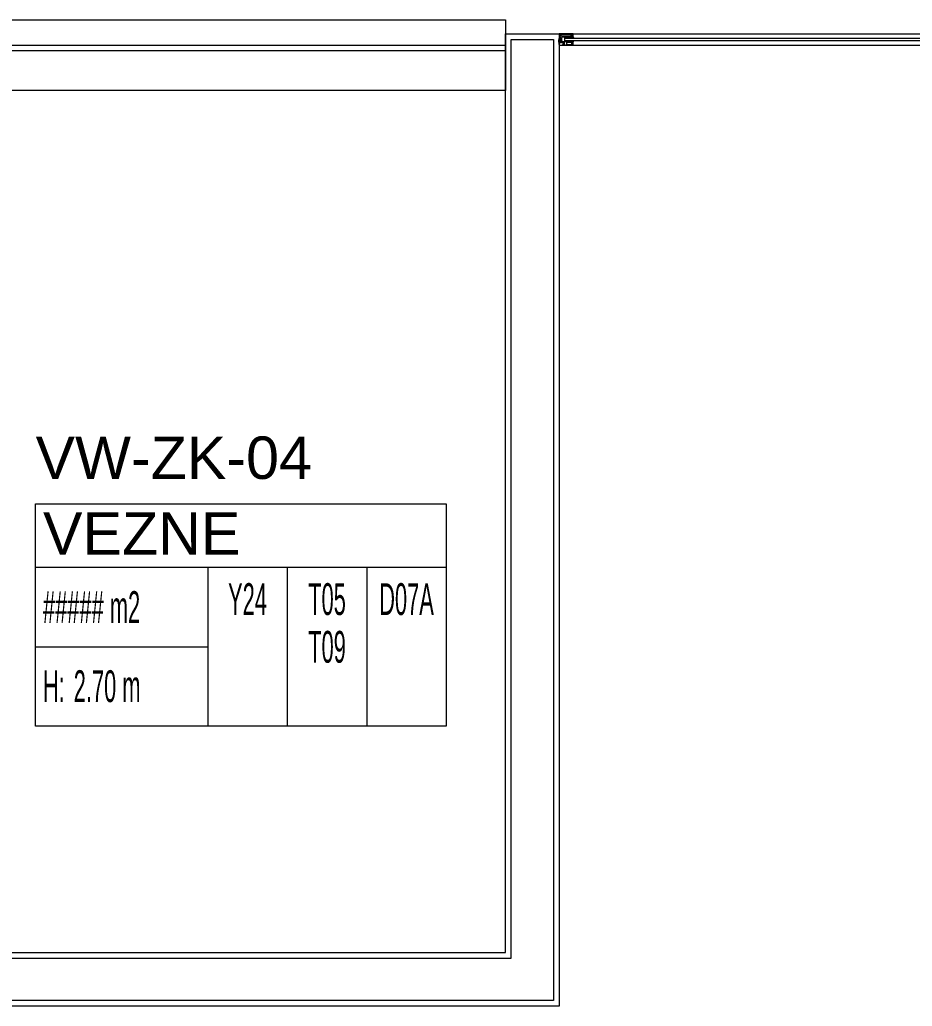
# Model space of a CAD drawing. Extents: x -3709 to 34962, y 0 to 8245.
# Drawn here: x 3842 to 4157.8, y 1010.5 to 1359.5 of the extents above; entities that cross this region are included whole.
import ezdxf
from ezdxf.enums import TextEntityAlignment as Align

# ---------------------------------------------------------------- set-up
doc = ezdxf.new("R2010")
doc.units = 0
doc.layers.get('0').update_dxf_attribs({"color": 9, "lineweight": 9})
for name, color, linetype, lineweight in [('0 @ 1', 9, 'Continuous', 9), ('00', 9, 'Continuous', 9), ('06D', 9, 'Continuous', 9), ('10', 9, 'Continuous', 9), ('12', 9, 'Continuous', 9), ('14', 9, 'Continuous', 9), ('15', 9, 'Continuous', 9), ('21_MAHAL', 9, 'Continuous', 9)]:
    doc.layers.add(name, color=color, linetype=linetype, lineweight=lineweight)
doc.styles.add('Arial', font='arial.ttf', dxfattribs={"height": 2.5})
doc.styles.add('MuuM_TEXT-STANDART', font='ARIALN.TTF')
pattern_1 = [(225, (-604.72494, -2171.82614), (-0.0883883476, 0.0883883476), []), (135, (-604.72494, -2171.82614), (0.0883883476, 0.0883883476), [])]

# ---------------------------------------------------------------- blocks, each defined once
blk = doc.blocks.new('p-strahle-alüminyumdoğramaprofili')
at = {"layer": '10'}
h = blk.add_hatch(dxfattribs=at)
h.set_pattern_fill('NET', color=256, angle=315, style=0)
h.set_pattern_definition(pattern_1)
h.paths.add_polyline_path([(-4.62, 2.65), (-4.68, 2.65), (-4.72, 2.75), (-4.72, 2.8), (-4.69, 2.8), (-4.69, 2.92), (-4.98, 2.92), (-4.98, 2.8), (-4.95, 2.8), (-4.99, 2.65), (-5.08, 2.66), (-5.25, 2.28), (-5.14, 2.28), (-5.14, 2.33), (-4.98, 2.52, 0.2599), (-4.9, 2.28), (-4.66, 2.28, 0.382682)])
h.paths.add_polyline_path([(-4.86, 2.52), (-4.67, 2.52, -2.16717)], flags=16)
h = blk.add_hatch(dxfattribs=at)
h.set_pattern_fill('NET', color=256, angle=315, style=0)
h.set_pattern_definition(pattern_1)
h.paths.add_polyline_path([(-4.62, 0.88), (-4.68, 0.88), (-4.72, 0.77), (-4.72, 0.73), (-4.69, 0.73), (-4.69, 0.6), (-4.98, 0.6), (-4.98, 0.73), (-4.95, 0.73), (-4.99, 0.88), (-5.08, 0.87), (-5.25, 1.24), (-5.14, 1.24), (-5.14, 1.2), (-4.98, 1.01, -0.2599), (-4.9, 1.24), (-4.66, 1.24, -0.382682)])
h.paths.add_polyline_path([(-4.86, 1), (-4.67, 1, 2.16717)], flags=16)
h = blk.add_hatch(dxfattribs=at)
h.set_pattern_fill('NET', color=256, angle=315, style=0)
h.set_pattern_definition([(225, (-608.45214, -2173.53612), (-0.0883883476, 0.0883883476), []), (135, (-608.45214, -2173.53612), (0.0883883476, 0.0883883476), [])])
h.paths.add_polyline_path([(-3.45, 2.28), (-3.45, 2.57), (-4.49, 2.57), (-4.49, 2.28)])
h = blk.add_hatch(dxfattribs=at)
h.set_pattern_fill('NET', color=256, angle=315, style=0)
h.set_pattern_definition([(225, (-608.45214, -2180.04526), (-0.0883883476, 0.0883883476), []), (135, (-608.45214, -2180.04526), (0.0883883476, 0.0883883476), [])])
h.paths.add_polyline_path([(-3.45, 0.93), (-3.45, 1.24), (-4.49, 1.24), (-4.49, 0.93)])
h = blk.add_hatch(dxfattribs=at)
h.set_pattern_fill('NET', color=256, angle=315, style=0)
h.set_pattern_definition([(225, (-629.50454, -2177.58922), (-0.0883883476, 0.0883883476), []), (135, (-629.50454, -2177.58922), (0.0883883476, 0.0883883476), [])])
h.paths.add_polyline_path([(0, 0.68), (0, 1.75), (-0.18, 1.75), (-0.18, 0.68)])
for points in [[(-4.92, 3.6), (-4.92, 3.16), (-4.61, 3.16), (-4.61, 2.87), (-4.52, 2.87), (-4.62, 2.65), (-4.68, 2.65), (-4.72, 2.75), (-4.72, 2.8), (-4.69, 2.8), (-4.69, 3.05), (-4.98, 3.05), (-4.98, 2.8), (-4.95, 2.8), (-4.99, 2.65), (-5.08, 2.66), (-5.07, 3.76), (-0.11, 3.76)], [(-5.08, 2.66), (-5.25, 2.28)], [(-5.09, 0.88), (-5.25, 1.24)], [(-4.98, 2.52), (-5.14, 2.33), (-5.14, 2.28)], [(-4.98, 1.01), (-5.14, 1.2), (-5.14, 1.24)], [(-4.69, 2.92), (-4.98, 2.92)], [(-4.71, 0.6), (-4.98, 0.6)], [(-2.83, 0.2), (-2.67, 0.2), (-2.67, -0.04), (-4.87, -0.04), (-4.87, 0.19), (-4.57, 0.19), (-4.57, 0.73), (-2.67, 0.73)], [(-4.52, 2.87), (-4.49, 2.87), (-4.49, 2.26)], [(-4.49, 0.93), (-4.49, 0.93), (-4.49, 1.26)], [(-3.45, 2.26), (-3.45, 2.57)], [(-3.45, 1.26), (-3.45, 0.93)], [(-2.08, 0.93), (-2.08, 2.57)], [(-0.18, 0.68), (0, 0.68), (0, 1.75)], [(-0.18, 1.75), (0, 1.75)]]:
    blk.add_lwpolyline(points, dxfattribs=at)
for points in [[(-0.57, 3.26), (-0.57, 3.62), (-4.89, 3.62), (-4.89, 3.65, 0.561743), (-4.97, 3.66, 0.595966), (-4.92, 3.6, -2.204878)], [(-4.61, 2.87), (-4.49, 3.45, -0.833203), (-4.18, 3.44, -0.447088)], [(-4.18, 3.44), (-4.18, 2.99, 0.414214), (-4.07, 2.89), (-0.82, 2.89), (-0.82, 3.62)], [(-0.11, 3.76), (-0.11, 3.62), (-0.45, 3.62), (-0.45, 3.14, -1), (-0.66, 3.14)], [(-4.67, 2.52), (-4.86, 2.52, 1)], [(-4.67, 1), (-4.86, 1, -1)], [(-4.49, 2.57), (-1.23, 2.57, -0.414214), (-0.9, 2.25), (-0.9, 1.22)], [(-2.67, 0.73), (-2.67, 0.32), (-2.83, 0.32, 1), (-2.83, 0.2, -1)], [(-0.66, 3.14, -0.305404), (-0.57, 3.26, -5.773092)]]:
    blk.add_lwpolyline(points, format="xyb", dxfattribs=at)
for points in [[(-0.18, 2.74), (-0.18, 2.21), (0, 2.21), (0, 2.08), (-0.18, 2.08), (-0.18, 0.43), (0, 0.43), (0, 0), (-0.12, 0), (-0.12, -0.24), (-5.09, -0.24), (-5.09, 0.88), (-4.98, 0.88), (-4.94, 0.7), (-4.99, 0.7), (-4.99, 0.33), (-4.71, 0.33), (-4.71, 0.88), (-4.56, 0.88), (-4.52, 0.93), (-1.28, 0.93), (-1.2, 1.22), (-0.9, 1.22), (-0.9, 0.62), (-0.58, 0.62), (-0.58, 2.74)], [(-2.03, 0.78), (-1.35, 0.78), (-1.35, 0.08), (-1.28, 0.04), (-1.28, -0.04), (-2.09, -0.04), (-2.09, 0.1), (-2.03, 0.15)]]:
    blk.add_lwpolyline(points, close=True, dxfattribs=at)
for centre, radius, start, end in [((-4.73, 2.47), 0.253, 168.6676, 234.1258), ((-4.73, 1.06), 0.253, 125.8742, 191.3324), ((-4.77, 2.44), 0.125, 139.5402, 40.4598), ((-4.77, 1.08), 0.125, 319.5402, 220.4598), ((-4.84, 2.48), 0.273, 305.9738, 36.4289), ((-4.84, 1.04), 0.273, 323.5711, 54.0262)]:
    blk.add_arc(centre, radius, start, end, dxfattribs=at)
blk = doc.blocks.new('*U729')
at = {"layer": '06D'}
for points in [[(4.95, 4), (325.04, 4)], [(4.95, 0), (325.03, 0)]]:
    blk.add_lwpolyline(points, dxfattribs=at)
at = {"layer": '15'}
for points in [[(1.96, 2.5), (328.03, 2.5)], [(328.03, 1.5), (1.96, 1.5)]]:
    blk.add_lwpolyline(points, dxfattribs=at)
at = {"layer": '0 @ 1', "linetype": 'Continuous', "xscale": -1}
blk.add_blockref('p-strahle-alüminyumdoğramaprofili', (-0.12, 0.24), dxfattribs=at)
at = {"layer": '0 @ 1', "linetype": 'Continuous'}
blk.add_blockref('p-strahle-alüminyumdoğramaprofili', (330.11, 0.24), dxfattribs=at)
blk = doc.blocks.new('0_roomno2')
blk.add_lwpolyline([(19.375, -10.5), (0, -10.5), (0, 0), (19.375, 0)], close=True)
for points in [[(0, -3), (19.375, -3)], [(8.125, -3), (8.125, -10.5)], [(11.875, -3), (11.875, -10.5)], [(15.625, -3), (15.625, -10.5)], [(0, -6.75), (8.125, -6.75)]]:
    blk.add_lwpolyline(points)
at = {"style": 'MuuM_TEXT-STANDART', "width": 0.6}
blk.add_text('H:', height=1.5, dxfattribs=at).set_placement((0.35, -8.608), align=Align.MIDDLE_LEFT)
at = {"style": 'Arial'}
blk.add_attdef('ODANO', (0, 1.17), '', height=2, dxfattribs=at)
blk.add_attdef('MEKANADI', text='', height=2, dxfattribs=at).set_placement((0.35, -3), align=Align.BOTTOM_LEFT)
at = {"style": 'MuuM_TEXT-STANDART', "width": 0.6}
for tag, p in [('M2', (0.35, -4.875)), ('TEMIZTAVANYUKSEKLIGI', (1.8, -8.608))]:
    blk.add_attdef(tag, text='', height=1.5, dxfattribs=at).set_placement(p, align=Align.MIDDLE_LEFT)
for tag, p in [('YER01', (10, -4.5)), ('TAVAN01', (13.75, -4.5)), ('DUVAR01', (17.5, -4.5)), ('YER02', (10, -6.75)), ('TAVAN02', (13.75, -6.75)), ('DUVAR02', (17.5, -6.75)), ('YER03', (10, -9)), ('TAVAN03', (13.75, -9)), ('DUVAR03', (17.5, -9))]:
    blk.add_attdef(tag, text='', height=1.5, dxfattribs=at).set_placement(p, align=Align.MIDDLE_CENTER)

msp = doc.modelspace()

# ---------------------------------------------------------------- linework, layer by layer
at = {"layer": '00'}
msp.add_lwpolyline([(3680.84, 1027.5), (4015.84, 1027.5), (4015.84, 1352.5), (4030.84, 1352.5), (4030.84, 1012.5), (3680.84, 1012.5)], close=True, dxfattribs=at)
at = {"layer": '12'}
msp.add_lwpolyline([(3618.84, 1349.5), (3618.84, 1359.5), (4013.84, 1359.5), (4013.84, 1334.5), (3618.84, 1334.5), (3618.84, 1349.5)], close=True, dxfattribs=at)
at = {"layer": '14'}
msp.add_lwpolyline([(3608.84, 1094.5), (3682.83, 1094.5), (3682.84, 1029.5), (4013.84, 1029.5), (4013.84, 1354.5), (4032.84, 1354.5), (4032.84, 1010.5), (3682.84, 1010.5)], dxfattribs=at)
at = {"layer": '15'}
msp.add_lwpolyline([(3618.84, 1350.5), (4013.84, 1350.5), (4013.84, 1348.5), (3618.84, 1348.5)], close=True, dxfattribs=at)

# ---------------------------------------------------------------- block references
at = {"linetype": 'Continuous'}
msp.add_blockref('*U729', (4032.85, 1350.5), dxfattribs=at)
at = {"layer": '21_MAHAL'}
ref = msp.add_blockref('0_roomno2', (3847.57, 1188.29), dxfattribs=dict(at, xscale=7.5, yscale=7.5, zscale=7.5))
ref.add_attrib('ODANO', 'VW-ZK-04', (3847.57, 1197.06), dxfattribs={"layer": '0', "height": 15, "style": 'Arial'})
ref.add_attrib('MEKANADI', 'VEZNE', dxfattribs={"layer": '0', "height": 15, "style": 'Arial'}).set_placement((3850.2, 1165.79), align=Align.BOTTOM_LEFT)
ref.add_attrib('M2', '##### m2', dxfattribs={"layer": '0', "height": 11.25, "style": 'MuuM_TEXT-STANDART', "width": 0.6}).set_placement((3850.2, 1151.72), align=Align.MIDDLE_LEFT)
ref.add_attrib('TEMIZTAVANYUKSEKLIGI', '2.70 m', dxfattribs={"layer": '0', "height": 11.25, "style": 'MuuM_TEXT-STANDART', "width": 0.6}).set_placement((3861.07, 1123.73), align=Align.MIDDLE_LEFT)
ref.add_attrib('YER01', 'Y24', dxfattribs={"layer": '0', "height": 11.25, "style": 'MuuM_TEXT-STANDART', "width": 0.6}).set_placement((3922.57, 1154.54), align=Align.MIDDLE_CENTER)
ref.add_attrib('TAVAN01', 'T05', dxfattribs={"layer": '0', "height": 11.25, "style": 'MuuM_TEXT-STANDART', "width": 0.6}).set_placement((3950.7, 1154.54), align=Align.MIDDLE_CENTER)
ref.add_attrib('DUVAR01', 'D07A', dxfattribs={"layer": '0', "height": 11.25, "style": 'MuuM_TEXT-STANDART', "width": 0.6}).set_placement((3978.82, 1154.54), align=Align.MIDDLE_CENTER)
ref.add_attrib('TAVAN02', 'T09', dxfattribs={"layer": '0', "height": 11.25, "style": 'MuuM_TEXT-STANDART', "width": 0.6}).set_placement((3950.7, 1137.66), align=Align.MIDDLE_CENTER)

doc.saveas('drawing.dxf')
